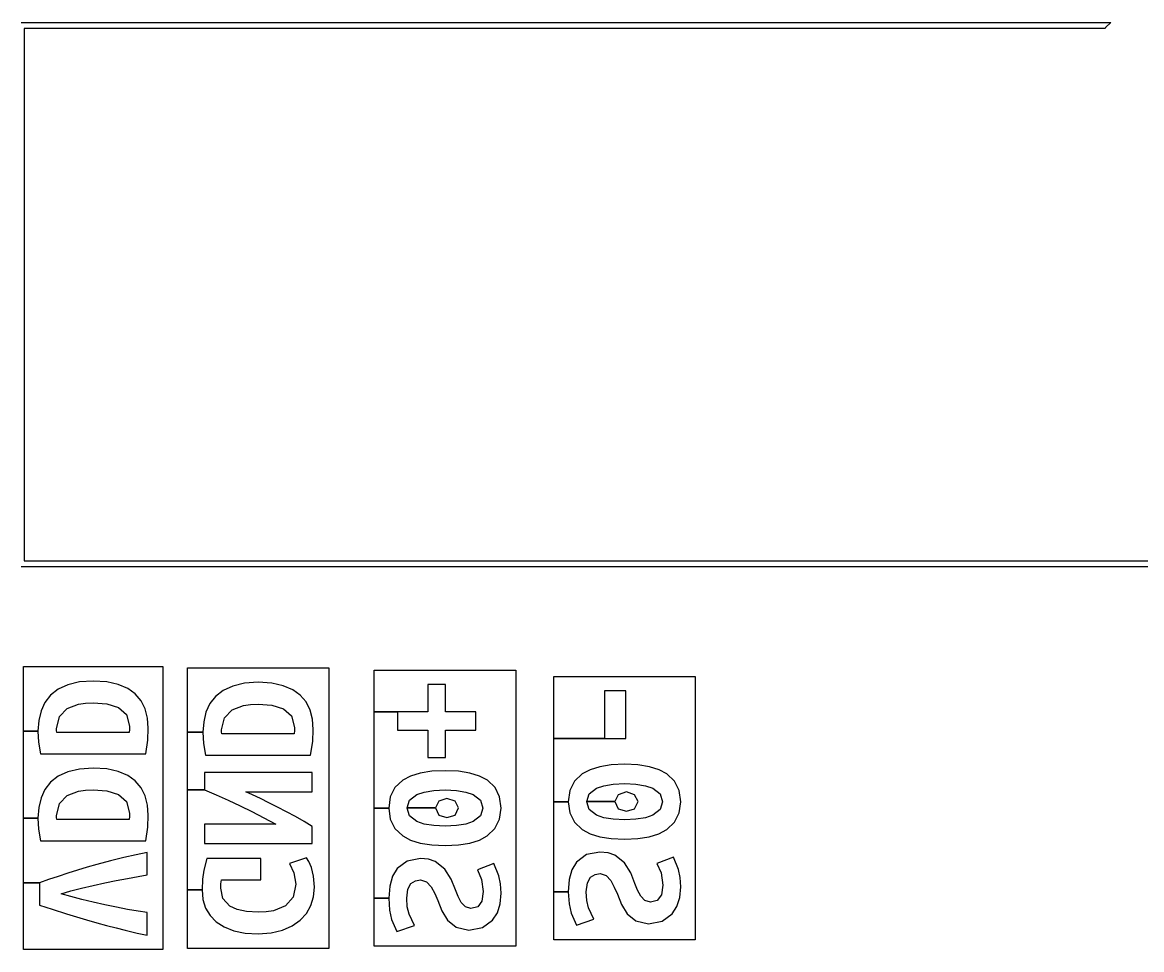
# Model space of a CAD drawing. Extents: x 123.7 to 175.4, y -115.3 to -87.
# Drawn here: x 145.41 to 161, y -112.97 to -100.06 of the extents above; entities that cross this region are included whole.
import ezdxf

# ---------------------------------------------------------------- set-up
doc = ezdxf.new("R2010")
doc.units = 0
doc.layers.add('BLACK', color=7, linetype='CONTINUOUS')

msp = doc.modelspace()

# ---------------------------------------------------------------- linework, layer by layer
at = {"layer": 'BLACK', "linetype": 'CONTINUOUS'}
for p, q in [((145.4, -100.05809), (160.571011, -100.05809)), ((160.571011, -100.05809), (160.500325, -100.128776)), ((160.492742, -100.14191), (145.44191, -100.14191)), ((145.44191, -100.14191), (145.44191, -107.55809)), ((160.500325, -100.128776), (160.492742, -100.14191)), ((175.4, -107.64191), (145.4, -107.64191)), ((145.44191, -107.55809), (175.35809, -107.55809)), ((145.429887, -109.231018), (145.429887, -109.029079)), ((145.429887, -109.029079), (147.370113, -109.029079)), ((147.370113, -109.029079), (147.370113, -109.231018)), ((147.715347, -109.247981), (147.715347, -109.046042)), ((147.715347, -109.046042), (149.684653, -109.046042)), ((149.684653, -109.046042), (149.684653, -109.247981)), ((150.315347, -109.279483), (150.315347, -109.077544)), ((150.315347, -109.077544), (152.284653, -109.077544)), ((152.284653, -109.077544), (152.284653, -109.279483)), ((145.429887, -109.926494), (145.429887, -109.231018)), ((146.209471, -109.244043), (146.047415, -109.283118)), ((146.402423, -109.231018), (146.209471, -109.244043)), ((146.591135, -109.242831), (146.402423, -109.231018)), ((146.750162, -109.278271), (146.591135, -109.242831)), ((147.370113, -109.231018), (147.370113, -112.768982)), ((147.715347, -109.943457), (147.715347, -109.247981)), ((148.7, -109.247981), (148.507048, -109.261006)), ((148.888712, -109.259794), (148.7, -109.247981)), ((149.047738, -109.295234), (148.888712, -109.259794)), ((149.684653, -109.247981), (149.684653, -112.752019)), ((152.815347, -109.367932), (152.815347, -109.165994)), ((152.815347, -109.165994), (154.784653, -109.165994)), ((154.784653, -109.165994), (154.784653, -109.367932)), ((145.914439, -109.345214), (145.808724, -109.427302)), ((146.047415, -109.283118), (145.914439, -109.345214)), ((146.881624, -109.334915), (146.750162, -109.278271)), ((146.987641, -109.410339), (146.881624, -109.334915)), ((147.068518, -109.504544), (146.987641, -109.410339)), ((148.212015, -109.362177), (148.1063, -109.444265)), ((148.344992, -109.300081), (148.212015, -109.362177)), ((148.507048, -109.261006), (148.344992, -109.300081)), ((149.1792, -109.351878), (149.047738, -109.295234)), ((149.285218, -109.427302), (149.1792, -109.351878)), ((150.315347, -109.659935), (150.315347, -109.279483)), ((151.30727, -109.279483), (151.06252, -109.279483)), ((151.06252, -109.279483), (151.06252, -109.659935)), ((151.30727, -109.659935), (151.30727, -109.279483)), ((152.284653, -109.279483), (152.284653, -112.720517)), ((152.815347, -110.031906), (152.815347, -109.367932)), ((153.816963, -109.367932), (153.523748, -109.367932)), ((153.523748, -109.367932), (153.523748, -110.031906)), ((153.816963, -110.031906), (153.816963, -109.367932)), ((154.784653, -109.367932), (154.784653, -112.632068)), ((145.729059, -109.52817), (145.674233, -109.646607)), ((145.808724, -109.427302), (145.729059, -109.52817)), ((146.036511, -109.612682), (146.197658, -109.5521)), ((146.197658, -109.5521), (146.295497, -109.538469)), ((146.295497, -109.538469), (146.402423, -109.533926)), ((146.402423, -109.533926), (146.591438, -109.548465)), ((146.591438, -109.548465), (146.753796, -109.599354)), ((147.124556, -109.617528), (147.068518, -109.504544)), ((148.026636, -109.545133), (147.971809, -109.66357)), ((148.1063, -109.444265), (148.026636, -109.545133)), ((148.334087, -109.629645), (148.495234, -109.569063)), ((148.495234, -109.569063), (148.593074, -109.555432)), ((148.593074, -109.555432), (148.7, -109.550889)), ((148.7, -109.550889), (148.889015, -109.565428)), ((148.889015, -109.565428), (149.051373, -109.616317)), ((149.366095, -109.521506), (149.285218, -109.427302)), ((149.422132, -109.634491), (149.366095, -109.521506)), ((145.674233, -109.646607), (145.642427, -109.78019)), ((145.891115, -109.894992), (145.929887, -109.724152)), ((145.929887, -109.724152), (146.036511, -109.612682)), ((146.753796, -109.599354), (146.866478, -109.698708)), ((146.866478, -109.698708), (146.908885, -109.861066)), ((147.15727, -109.746264), (147.124556, -109.617528)), ((147.971809, -109.66357), (147.940004, -109.797153)), ((148.227464, -109.741115), (148.334087, -109.629645)), ((149.051373, -109.616317), (149.164055, -109.71567)), ((149.164055, -109.71567), (149.206462, -109.878029)), ((149.454847, -109.763227), (149.422132, -109.634491)), ((150.315347, -111), (150.315347, -109.659935)), ((150.315347, -109.659935), (150.640872, -109.659935)), ((150.640872, -109.659935), (150.315347, -109.659935)), ((150.640872, -109.659935), (150.640872, -109.916801)), ((151.06252, -109.659935), (150.640872, -109.659935)), ((151.728918, -109.659935), (151.30727, -109.659935)), ((151.728918, -109.916801), (151.728918, -109.659935)), ((145.642427, -109.78019), (145.631826, -109.926494)), ((146.908885, -109.861066), (146.907674, -109.904685)), ((147.168174, -109.887722), (147.15727, -109.746264)), ((147.940004, -109.797153), (147.929402, -109.943457)), ((148.188691, -109.911955), (148.227464, -109.741115)), ((149.206462, -109.878029), (149.20525, -109.921648)), ((149.465751, -109.904685), (149.454847, -109.763227)), ((145.429887, -111.138126), (145.429887, -109.926494)), ((145.429887, -109.926494), (145.631826, -109.926494)), ((145.631826, -109.926494), (145.429887, -109.926494)), ((145.631826, -109.926494), (145.640307, -110.082795)), ((145.891115, -109.921648), (145.891115, -109.894992)), ((145.893538, -109.948304), (145.891115, -109.921648)), ((146.901616, -109.948304), (145.893538, -109.948304)), ((146.907674, -109.904685), (146.901616, -109.948304)), ((147.160905, -110.054927), (147.168174, -109.887722)), ((147.715347, -110.745557), (147.715347, -109.943457)), ((147.715347, -109.943457), (147.929402, -109.943457)), ((147.929402, -109.943457), (147.715347, -109.943457)), ((147.929402, -109.943457), (147.937884, -110.099758)), ((148.188691, -109.938611), (148.188691, -109.911955)), ((148.191115, -109.965267), (148.188691, -109.938611)), ((149.199192, -109.965267), (148.191115, -109.965267)), ((149.20525, -109.921648), (149.199192, -109.965267)), ((149.458481, -110.07189), (149.465751, -109.904685)), ((150.640872, -109.916801), (151.06252, -109.916801)), ((151.06252, -109.916801), (151.06252, -110.297254)), ((151.30727, -110.297254), (151.30727, -109.916801)), ((151.30727, -109.916801), (151.728918, -109.916801)), ((152.815347, -110.911551), (152.815347, -110.031906)), ((152.815347, -110.031906), (153.523748, -110.031906)), ((153.523748, -110.031906), (152.815347, -110.031906)), ((153.523748, -110.031906), (153.816963, -110.031906)), ((145.640307, -110.082795), (145.668174, -110.246365)), ((147.131826, -110.246365), (147.160905, -110.054927)), ((147.937884, -110.099758), (147.965751, -110.263328)), ((149.429402, -110.263328), (149.458481, -110.07189)), ((145.668174, -110.246365), (147.131826, -110.246365)), ((147.965751, -110.263328), (149.429402, -110.263328)), ((151.06252, -110.297254), (151.30727, -110.297254)), ((146.047415, -110.49475), (145.914439, -110.556846)), ((146.209471, -110.455674), (146.047415, -110.49475)), ((146.402423, -110.442649), (146.209471, -110.455674)), ((146.591135, -110.454463), (146.402423, -110.442649)), ((146.750162, -110.489903), (146.591135, -110.454463)), ((146.881624, -110.546547), (146.750162, -110.489903)), ((149.448788, -110.505654), (147.948788, -110.505654)), ((147.948788, -110.505654), (147.948788, -110.745557)), ((149.448788, -110.774637), (149.448788, -110.505654)), ((151.116438, -110.487328), (150.955897, -110.512318)), ((151.302423, -110.478998), (151.116438, -110.487328)), ((151.487273, -110.487328), (151.302423, -110.478998)), ((151.64683, -110.512318), (151.487273, -110.487328)), ((153.3208, -110.465519), (153.211147, -110.523829)), ((153.455897, -110.423869), (153.3208, -110.465519)), ((153.616438, -110.398879), (153.455897, -110.423869)), ((153.802423, -110.390549), (153.616438, -110.398879)), ((153.987273, -110.398879), (153.802423, -110.390549)), ((154.14683, -110.423869), (153.987273, -110.398879)), ((154.281093, -110.465519), (154.14683, -110.423869)), ((154.390065, -110.523829), (154.281093, -110.465519)), ((145.808724, -110.638934), (145.729059, -110.739802)), ((145.914439, -110.556846), (145.808724, -110.638934)), ((146.987641, -110.621971), (146.881624, -110.546547)), ((147.068518, -110.716175), (146.987641, -110.621971)), ((150.711147, -110.612278), (150.603446, -110.714593)), ((150.8208, -110.553968), (150.711147, -110.612278)), ((150.955897, -110.512318), (150.8208, -110.553968)), ((151.781093, -110.553968), (151.64683, -110.512318)), ((151.890065, -110.612278), (151.781093, -110.553968)), ((151.997092, -110.714593), (151.890065, -110.612278)), ((153.103446, -110.626144), (153.038826, -110.755385)), ((153.211147, -110.523829), (153.103446, -110.626144)), ((153.64343, -110.666667), (153.802423, -110.659532)), ((153.802423, -110.659532), (153.96007, -110.666667)), ((154.497092, -110.626144), (154.390065, -110.523829)), ((154.561309, -110.755385), (154.497092, -110.626144)), ((145.729059, -110.739802), (145.674233, -110.858239)), ((146.036511, -110.824313), (146.197658, -110.763732)), ((146.197658, -110.763732), (146.295497, -110.750101)), ((146.295497, -110.750101), (146.402423, -110.745557)), ((146.402423, -110.745557), (146.591438, -110.760097)), ((146.591438, -110.760097), (146.753796, -110.810985)), ((146.753796, -110.810985), (146.866478, -110.910339)), ((147.124556, -110.82916), (147.068518, -110.716175)), ((147.715347, -112.138934), (147.715347, -110.745557)), ((147.715347, -110.745557), (147.948788, -110.745557)), ((147.948788, -110.745557), (147.715347, -110.745557)), ((147.948788, -110.745557), (148.115051, -110.815428)), ((148.115051, -110.815428), (148.281045, -110.889338)), ((148.620032, -110.817347), (148.525525, -110.774637)), ((148.525525, -110.774637), (149.448788, -110.774637)), ((148.729079, -110.867932), (148.620032, -110.817347)), ((150.603446, -110.714593), (150.538826, -110.843834)), ((150.807775, -110.891256), (150.908643, -110.812197)), ((150.908643, -110.812197), (151.01217, -110.776521)), ((151.01217, -110.776521), (151.14343, -110.755116)), ((151.14343, -110.755116), (151.302423, -110.747981)), ((151.302423, -110.747981), (151.46007, -110.755116)), ((151.46007, -110.755116), (151.590522, -110.776521)), ((151.590522, -110.776521), (151.69378, -110.812197)), ((151.69378, -110.812197), (151.794649, -110.891256)), ((152.061309, -110.843834), (151.997092, -110.714593)), ((153.038826, -110.755385), (153.017286, -110.911551)), ((153.274901, -110.909128), (153.307775, -110.802807)), ((153.307775, -110.802807), (153.408643, -110.723748)), ((153.408643, -110.723748), (153.51217, -110.688072)), ((153.51217, -110.688072), (153.64343, -110.666667)), ((153.713974, -110.813409), (153.666721, -110.909128)), ((153.826656, -110.775848), (153.713974, -110.813409)), ((153.940549, -110.813409), (153.826656, -110.775848)), ((153.989015, -110.909128), (153.940549, -110.813409)), ((153.96007, -110.666667), (154.090522, -110.688072)), ((154.090522, -110.688072), (154.19378, -110.723748)), ((154.19378, -110.723748), (154.294649, -110.802807)), ((154.294649, -110.802807), (154.328271, -110.911551)), ((154.582714, -110.911551), (154.561309, -110.755385)), ((145.674233, -110.858239), (145.642427, -110.991821)), ((145.891115, -111.106624), (145.929887, -110.935784)), ((145.929887, -110.935784), (146.036511, -110.824313)), ((146.866478, -110.910339), (146.908885, -111.072698)), ((147.15727, -110.957896), (147.124556, -110.82916)), ((147.168174, -111.099354), (147.15727, -110.957896)), ((148.281045, -110.889338), (148.446769, -110.967286)), ((148.446769, -110.967286), (148.612493, -111.049273)), ((148.847213, -110.924879), (148.729079, -110.867932)), ((148.968982, -110.986672), (148.847213, -110.924879)), ((150.538826, -110.843834), (150.517286, -111)), ((150.774901, -110.997577), (150.807775, -110.891256)), ((151.213974, -110.901858), (151.166721, -110.997577)), ((151.326656, -110.864297), (151.213974, -110.901858)), ((151.440549, -110.901858), (151.326656, -110.864297)), ((151.489015, -110.997577), (151.440549, -110.901858)), ((151.794649, -110.891256), (151.828271, -111)), ((152.082714, -111), (152.061309, -110.843834)), ((152.815347, -112.166801), (152.815347, -110.911551)), ((152.815347, -110.911551), (153.017286, -110.911551)), ((153.017286, -110.911551), (152.815347, -110.911551)), ((153.017286, -110.911551), (153.038826, -111.067717)), ((153.274152, -110.911551), (153.274901, -110.909128)), ((153.307775, -111.01878), (153.274152, -110.911551)), ((153.274901, -110.909128), (153.666721, -110.909128)), ((153.666721, -110.909128), (153.274901, -110.909128)), ((153.666721, -110.909128), (153.713974, -111.008481)), ((153.940549, -111.008481), (153.989015, -110.909128)), ((154.328271, -110.911551), (154.294649, -111.01878)), ((154.561174, -111.065293), (154.582714, -110.911551)), ((145.642427, -110.991821), (145.631826, -111.138126)), ((145.891115, -111.133279), (145.891115, -111.106624)), ((146.907674, -111.116317), (146.901616, -111.159935)), ((146.908885, -111.072698), (146.907674, -111.116317)), ((147.160905, -111.266559), (147.168174, -111.099354)), ((148.612493, -111.049273), (148.778487, -111.135299)), ((149.092872, -111.051797), (148.968982, -110.986672)), ((149.217367, -111.11874), (149.092872, -111.051797)), ((149.337621, -111.186591), (149.217367, -111.11874)), ((150.315347, -112.25525), (150.315347, -111)), ((150.315347, -111), (150.517286, -111)), ((150.517286, -111), (150.315347, -111)), ((150.517286, -111), (150.538826, -111.156166)), ((150.774152, -111), (150.774901, -110.997577)), ((150.807775, -111.107229), (150.774152, -111)), ((150.774901, -110.997577), (151.166721, -110.997577)), ((151.166721, -110.997577), (150.774901, -110.997577)), ((150.908643, -111.186591), (150.807775, -111.107229)), ((151.166721, -110.997577), (151.213974, -111.096931)), ((151.213974, -111.096931), (151.326656, -111.133279)), ((151.326656, -111.133279), (151.440549, -111.096931)), ((151.440549, -111.096931), (151.489015, -110.997577)), ((151.794649, -111.107229), (151.69378, -111.186591)), ((151.828271, -111), (151.794649, -111.107229)), ((152.061174, -111.153743), (152.082714, -111)), ((153.038826, -111.067717), (153.103446, -111.196957)), ((153.408643, -111.098142), (153.307775, -111.01878)), ((153.51217, -111.134491), (153.408643, -111.098142)), ((153.713974, -111.008481), (153.826656, -111.04483)), ((153.826656, -111.04483), (153.940549, -111.008481)), ((154.19378, -111.098142), (154.090522, -111.134491)), ((154.294649, -111.01878), (154.19378, -111.098142)), ((154.496554, -111.193726), (154.561174, -111.065293)), ((145.429887, -112.042003), (145.429887, -111.138126)), ((145.429887, -111.138126), (145.631826, -111.138126)), ((145.631826, -111.138126), (145.429887, -111.138126)), ((145.631826, -111.138126), (145.640307, -111.294426)), ((145.893538, -111.159935), (145.891115, -111.133279)), ((146.901616, -111.159935), (145.893538, -111.159935)), ((147.131826, -111.457997), (147.160905, -111.266559)), ((148.94475, -111.225363), (147.948788, -111.225363)), ((147.948788, -111.225363), (147.948788, -111.494346)), ((148.778487, -111.135299), (148.94475, -111.225363)), ((149.448788, -111.254443), (149.337621, -111.186591)), ((149.448788, -111.494346), (149.448788, -111.254443)), ((150.538826, -111.156166), (150.603446, -111.285407)), ((150.603446, -111.285407), (150.711147, -111.387722)), ((151.01217, -111.22294), (150.908643, -111.186591)), ((151.14343, -111.24475), (151.01217, -111.22294)), ((151.302423, -111.252019), (151.14343, -111.24475)), ((151.46007, -111.24475), (151.302423, -111.252019)), ((151.590522, -111.22294), (151.46007, -111.24475)), ((151.69378, -111.186591), (151.590522, -111.22294)), ((151.888853, -111.385299), (151.996554, -111.282176)), ((151.996554, -111.282176), (152.061174, -111.153743)), ((153.103446, -111.196957), (153.211147, -111.299273)), ((153.64343, -111.1563), (153.51217, -111.134491)), ((153.802423, -111.16357), (153.64343, -111.1563)), ((153.96007, -111.1563), (153.802423, -111.16357)), ((154.090522, -111.134491), (153.96007, -111.1563)), ((154.388853, -111.29685), (154.496554, -111.193726)), ((145.640307, -111.294426), (145.668174, -111.457997)), ((150.711147, -111.387722), (150.8208, -111.446032)), ((151.779503, -111.444669), (151.888853, -111.385299)), ((153.211147, -111.299273), (153.3208, -111.357583)), ((153.3208, -111.357583), (153.455897, -111.399233)), ((153.455897, -111.399233), (153.616438, -111.424223)), ((153.616438, -111.424223), (153.802423, -111.432553)), ((153.802423, -111.432553), (153.986288, -111.424071)), ((153.986288, -111.424071), (154.145315, -111.398627)), ((154.145315, -111.398627), (154.279503, -111.35622)), ((154.279503, -111.35622), (154.388853, -111.29685)), ((145.668174, -111.457997), (147.131826, -111.457997)), ((147.948788, -111.494346), (149.448788, -111.494346)), ((150.8208, -111.446032), (150.955897, -111.487682)), ((150.955897, -111.487682), (151.116438, -111.512672)), ((151.116438, -111.512672), (151.302423, -111.521002)), ((151.302423, -111.521002), (151.486288, -111.51252)), ((151.486288, -111.51252), (151.645315, -111.487076)), ((151.645315, -111.487076), (151.779503, -111.444669)), ((146.642629, -111.734855), (146.449677, -111.786349)), ((146.826494, -111.689418), (146.642629, -111.734855)), ((146.997334, -111.650343), (146.826494, -111.689418)), ((147.151212, -111.617932), (146.997334, -111.650343)), ((147.151212, -111.930533), (147.151212, -111.617932)), ((147.985137, -111.700323), (147.941519, -111.866317)), ((148.733926, -111.700323), (147.985137, -111.700323)), ((148.733926, -111.998384), (148.733926, -111.700323)), ((149.373667, -111.693053), (149.136187, -111.770598)), ((149.402746, -111.74273), (149.373667, -111.693053)), ((149.439095, -111.826333), (149.402746, -111.74273)), ((150.771426, -111.736975), (150.632391, -111.839661)), ((150.95832, -111.702746), (150.771426, -111.736975)), ((151.071305, -111.713045), (150.95832, -111.702746)), ((151.163086, -111.743942), (151.071305, -111.713045)), ((151.298788, -111.849354), (151.163086, -111.743942)), ((153.132391, -111.751212), (153.068444, -111.858239)), ((153.271426, -111.648526), (153.132391, -111.751212)), ((153.45832, -111.614297), (153.271426, -111.648526)), ((153.571305, -111.624596), (153.45832, -111.614297)), ((153.663086, -111.655493), (153.571305, -111.624596)), ((153.798788, -111.760905), (153.663086, -111.655493)), ((154.480937, -111.682149), (154.250727, -111.769386)), ((154.551212, -111.855412), (154.480937, -111.682149)), ((146.047415, -111.9063), (145.912386, -111.950458)), ((146.183118, -111.863893), (146.047415, -111.9063)), ((146.317205, -111.82391), (146.183118, -111.863893)), ((146.449677, -111.786349), (146.317205, -111.82391)), ((147.941519, -111.866317), (147.923344, -111.990812)), ((149.136187, -111.770598), (149.196769, -111.901454)), ((149.196769, -111.901454), (149.223425, -112.061389)), ((149.469386, -111.946284), (149.439095, -111.826333)), ((150.632391, -111.839661), (150.568444, -111.946688)), ((151.386026, -111.989903), (151.298788, -111.849354)), ((151.980937, -111.770598), (151.750727, -111.857835)), ((151.750727, -111.857835), (151.808885, -111.992326)), ((152.051212, -111.943861), (151.980937, -111.770598)), ((153.068444, -111.858239), (153.030075, -111.996769)), ((153.886026, -111.901454), (153.798788, -111.760905)), ((153.945396, -112.048061), (153.886026, -111.901454)), ((154.250727, -111.769386), (154.308885, -111.903877)), ((154.308885, -111.903877), (154.333118, -112.074717)), ((154.574838, -111.967185), (154.551212, -111.855412)), ((145.429887, -112.349758), (145.429887, -112.042003)), ((145.429887, -112.042003), (145.651212, -112.042003)), ((145.651212, -112.042003), (145.429887, -112.042003)), ((145.780318, -111.995692), (145.651212, -112.042003)), ((145.651212, -112.042003), (145.651212, -112.349758)), ((145.912386, -111.950458), (145.780318, -111.995692)), ((146.398788, -112.077141), (146.561147, -112.042003)), ((146.561147, -112.042003), (146.722597, -112.009289)), ((146.722597, -112.009289), (146.879806, -111.978998)), ((146.879806, -111.978998), (147.025202, -111.952342)), ((147.025202, -111.952342), (147.151212, -111.930533)), ((147.923344, -111.990812), (147.917286, -112.138934)), ((148.176575, -112.114701), (148.178998, -112.056543)), ((148.178998, -112.056543), (148.186268, -111.998384)), ((148.186268, -111.998384), (148.733926, -111.998384)), ((149.223425, -112.061389), (149.184653, -112.240711)), ((149.482714, -112.102585), (149.469386, -111.946284)), ((150.568444, -111.946688), (150.530075, -112.085218)), ((150.782633, -112.130452), (150.826252, -112.051696)), ((150.826252, -112.051696), (150.889257, -112.011712)), ((150.889257, -112.011712), (150.960743, -112.000808)), ((150.960743, -112.000808), (151.043134, -112.027464)), ((151.043134, -112.027464), (151.107351, -112.095315)), ((151.445396, -112.136511), (151.386026, -111.989903)), ((151.808885, -111.992326), (151.833118, -112.163166)), ((152.074838, -112.055634), (152.051212, -111.943861)), ((152.082714, -112.184976), (152.074838, -112.055634)), ((153.030075, -111.996769), (153.017286, -112.166801)), ((153.266882, -112.166801), (153.282633, -112.042003)), ((153.282633, -112.042003), (153.326252, -111.963247)), ((153.326252, -111.963247), (153.389257, -111.923263)), ((153.389257, -111.923263), (153.460743, -111.912359)), ((153.460743, -111.912359), (153.543134, -111.939015)), ((153.543134, -111.939015), (153.607351, -112.006866)), ((153.607351, -112.006866), (153.658239, -112.09895)), ((153.981745, -112.141357), (153.945396, -112.048061)), ((154.582714, -112.096527), (154.574838, -111.967185)), ((145.956543, -112.192246), (146.088914, -112.153473)), ((146.090731, -112.231321), (145.956543, -112.192246)), ((146.088914, -112.153473), (146.238853, -112.114701)), ((146.238853, -112.114701), (146.398788, -112.077141)), ((147.715347, -112.752019), (147.715347, -112.138934)), ((147.715347, -112.138934), (147.917286, -112.138934)), ((147.917286, -112.138934), (147.715347, -112.138934)), ((147.917286, -112.138934), (147.929705, -112.272516)), ((148.20838, -112.259491), (148.176575, -112.114701)), ((149.470295, -112.234047), (149.482714, -112.102585)), ((150.530075, -112.085218), (150.517286, -112.25525)), ((150.766882, -112.25525), (150.782633, -112.130452)), ((151.107351, -112.095315), (151.158239, -112.187399)), ((151.158239, -112.187399), (151.200646, -112.289176)), ((151.481745, -112.229806), (151.445396, -112.136511)), ((151.833118, -112.163166), (151.814001, -112.2951)), ((152.069521, -112.333468), (152.082714, -112.184976)), ((152.815347, -112.632068), (152.815347, -112.166801)), ((152.815347, -112.166801), (153.017286, -112.166801)), ((153.017286, -112.166801), (152.815347, -112.166801)), ((153.017286, -112.166801), (153.027282, -112.334612)), ((153.275363, -112.287662), (153.266882, -112.166801)), ((153.658239, -112.09895), (153.700646, -112.200727)), ((153.700646, -112.200727), (153.756381, -112.341276)), ((154.026575, -112.226171), (153.981745, -112.141357)), ((154.314001, -112.206651), (154.256651, -112.28581)), ((154.333118, -112.074717), (154.314001, -112.206651)), ((154.569521, -112.245019), (154.582714, -112.096527)), ((145.429887, -112.768982), (145.429887, -112.349758)), ((145.651212, -112.349758), (145.829321, -112.409733)), ((146.241276, -112.271002), (146.090731, -112.231321)), ((146.401212, -112.309774), (146.241276, -112.271002)), ((146.56357, -112.346123), (146.401212, -112.309774)), ((146.724717, -112.379746), (146.56357, -112.346123)), ((147.929705, -112.272516), (147.966963, -112.392165)), ((148.303796, -112.364297), (148.20838, -112.259491)), ((148.404362, -112.411416), (148.303796, -112.364297)), ((149.076817, -112.360662), (148.912036, -112.428514)), ((149.184653, -112.240711), (149.076817, -112.360662)), ((149.370941, -112.467892), (149.433037, -112.357027)), ((149.433037, -112.357027), (149.470295, -112.234047)), ((150.315347, -112.720517), (150.315347, -112.25525)), ((150.315347, -112.25525), (150.517286, -112.25525)), ((150.517286, -112.25525), (150.315347, -112.25525)), ((150.517286, -112.25525), (150.527282, -112.423061)), ((150.775363, -112.376111), (150.766882, -112.25525)), ((150.800808, -112.476979), (150.775363, -112.376111)), ((151.200646, -112.289176), (151.256381, -112.429725)), ((151.526575, -112.31462), (151.481745, -112.229806)), ((151.584733, -112.376414), (151.526575, -112.31462)), ((151.661066, -112.400646), (151.584733, -112.376414)), ((151.756651, -112.37426), (151.661066, -112.400646)), ((151.814001, -112.2951), (151.756651, -112.37426)), ((152.029941, -112.459074), (152.069521, -112.333468)), ((153.027282, -112.334612), (153.05727, -112.464863)), ((153.300808, -112.38853), (153.275363, -112.287662)), ((153.756381, -112.341276), (153.836349, -112.473344)), ((154.084733, -112.287964), (154.026575, -112.226171)), ((154.161066, -112.312197), (154.084733, -112.287964)), ((154.256651, -112.28581), (154.161066, -112.312197)), ((154.463974, -112.473344), (154.529941, -112.370625)), ((154.529941, -112.370625), (154.569521, -112.245019)), ((145.829321, -112.409733), (146.029241, -112.473344)), ((146.029241, -112.473344), (146.169655, -112.516155)), ((146.169655, -112.516155), (146.309801, -112.557351)), ((146.881018, -112.410339), (146.724717, -112.379746)), ((147.025505, -112.435784), (146.881018, -112.410339)), ((147.151212, -112.453958), (147.025505, -112.435784)), ((147.151212, -112.768982), (147.151212, -112.453958)), ((147.966963, -112.392165), (148.028756, -112.496668)), ((148.028756, -112.496668), (148.114782, -112.584814)), ((148.53643, -112.439688), (148.404362, -112.411416)), ((148.7, -112.449111), (148.53643, -112.439688)), ((148.811167, -112.443962), (148.7, -112.449111)), ((148.912036, -112.428514), (148.811167, -112.443962)), ((149.284006, -112.563005), (149.370941, -112.467892)), ((150.527282, -112.423061), (150.55727, -112.553312)), ((150.873506, -112.633279), (150.800808, -112.476979)), ((151.256381, -112.429725), (151.336349, -112.561793)), ((151.963974, -112.561793), (152.029941, -112.459074)), ((153.05727, -112.464863), (153.131179, -112.632068)), ((153.373506, -112.54483), (153.300808, -112.38853)), ((153.836349, -112.473344), (153.9563, -112.571486)), ((154.322213, -112.57603), (154.463974, -112.473344)), ((146.309801, -112.557351), (146.449677, -112.596931)), ((146.449677, -112.596931), (146.586861, -112.634356)), ((146.586861, -112.634356), (146.718928, -112.66909)), ((146.718928, -112.66909), (146.84588, -112.701131)), ((148.114782, -112.584814), (148.22504, -112.655695)), ((148.22504, -112.655695), (148.359532, -112.708401)), ((149.038045, -112.701131), (149.172839, -112.641155)), ((149.172839, -112.641155), (149.284006, -112.563005)), ((150.55727, -112.553312), (150.631179, -112.720517)), ((150.631179, -112.720517), (150.873506, -112.633279)), ((151.336349, -112.561793), (151.4563, -112.659935)), ((151.4563, -112.659935), (151.63441, -112.698708)), ((151.63441, -112.698708), (151.822213, -112.664479)), ((151.822213, -112.664479), (151.963974, -112.561793)), ((152.815347, -112.834006), (152.815347, -112.632068)), ((153.131179, -112.632068), (153.373506, -112.54483)), ((153.9563, -112.571486), (154.13441, -112.610258)), ((154.13441, -112.610258), (154.322213, -112.57603)), ((154.784653, -112.632068), (154.784653, -112.834006)), ((145.429887, -112.970921), (145.429887, -112.768982)), ((146.84588, -112.701131), (147.015509, -112.741115)), ((147.015509, -112.741115), (147.151212, -112.768982)), ((147.370113, -112.768982), (147.370113, -112.970921)), ((147.715347, -112.953958), (147.715347, -112.752019)), ((148.359532, -112.708401), (148.517952, -112.741115)), ((148.517952, -112.741115), (148.7, -112.752019)), ((148.7, -112.752019), (148.88023, -112.739297)), ((148.88023, -112.739297), (149.038045, -112.701131)), ((149.684653, -112.752019), (149.684653, -112.953958)), ((150.315347, -112.922456), (150.315347, -112.720517)), ((152.284653, -112.720517), (152.284653, -112.922456)), ((154.784653, -112.834006), (152.815347, -112.834006)), ((147.370113, -112.970921), (145.429887, -112.970921)), ((149.684653, -112.953958), (147.715347, -112.953958)), ((152.284653, -112.922456), (150.315347, -112.922456))]:
    msp.add_line(p, q, dxfattribs=at)

doc.saveas('drawing.dxf')
